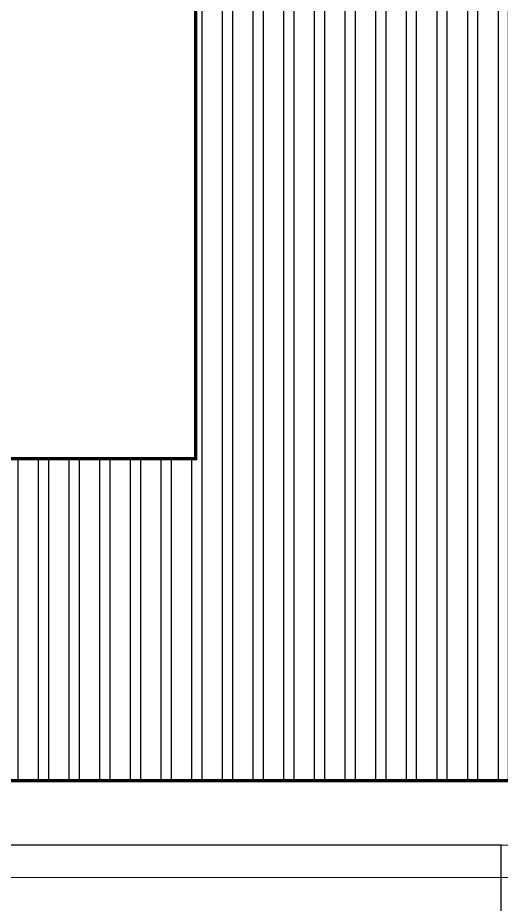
# Model space of a CAD drawing. Header units: inches. Extents: x 8618018 to 8935006, y 2431589 to 2567223.
# Drawn here: x 8810520 to 8812022, y 2500464 to 2503217 of the extents above; entities that cross this region are included whole.
import ezdxf

# ---------------------------------------------------------------- set-up
doc = ezdxf.new("R2010")
doc.units = ezdxf.units.IN
doc.header["$MEASUREMENT"] = 0
doc.layers.add('Civil', color=252, linetype='Continuous')
doc.layers.add('SKID', color=252, linetype='Continuous')
doc.layers.add('ICT', color=6, linetype='Continuous', lineweight=13)

msp = doc.modelspace()

# ---------------------------------------------------------------- hatches: boundary and pattern name
at = {"layer": 'SKID'}
h = msp.add_hatch(dxfattribs=at)
h.set_pattern_fill('ANSI32', color=256, scale=10, angle=45)
h.set_pattern_definition([(90, (61395.93, 131435.61), (-95.25, 0), []), (90, (61427.68, 131467.36), (-95.25, 0), [])])
h.paths.add_polyline_path([(8813735, 2508347.9), (8811072.5, 2508347.9), (8811072.5, 2501847.9), (8809072.5, 2501847.9), (8809072.5, 2508347.9), (8807247.5, 2508347.9), (8807247.5, 2500847.9), (8822347.5, 2500847.9), (8822347.5, 2508347.9), (8821097.5, 2508347.9), (8821097.5, 2501847.9), (8818597.5, 2501847.9), (8818597.5, 2508347.9), (8816235, 2508347.9), (8816235, 2501847.9), (8813735, 2501847.9)])

# ---------------------------------------------------------------- linework, layer by layer
at = {"layer": 'Civil'}
for p, q in [((8822297.5, 2500847.9), (8807697.5, 2500847.9)), ((8812022.5, 2500647.9), (8807747.5, 2500647.9)), ((8812022.5, 2495047.9), (8812022.5, 2500647.9))]:
    msp.add_line(p, q, dxfattribs=at)
at = {"layer": 'ICT', "color": 6, "lineweight": 0}
for p, q in [((8820535, 2500647.9), (8806345.5, 2500647.9)), ((8820535, 2500547.9), (8806445.5, 2500547.9))]:
    msp.add_line(p, q, dxfattribs=at)
at = {"layer": 'SKID', "const_width": 10}
for points in [[(8822347.5, 2500847.9), (8807247.5, 2500847.9), (8807247.5, 2508347.9)], [(8809072.5, 2508347.9), (8809072.5, 2501847.9), (8811072.5, 2501847.9), (8811072.5, 2508347.9)]]:
    msp.add_lwpolyline(points, dxfattribs=at)

doc.saveas('drawing.dxf')
